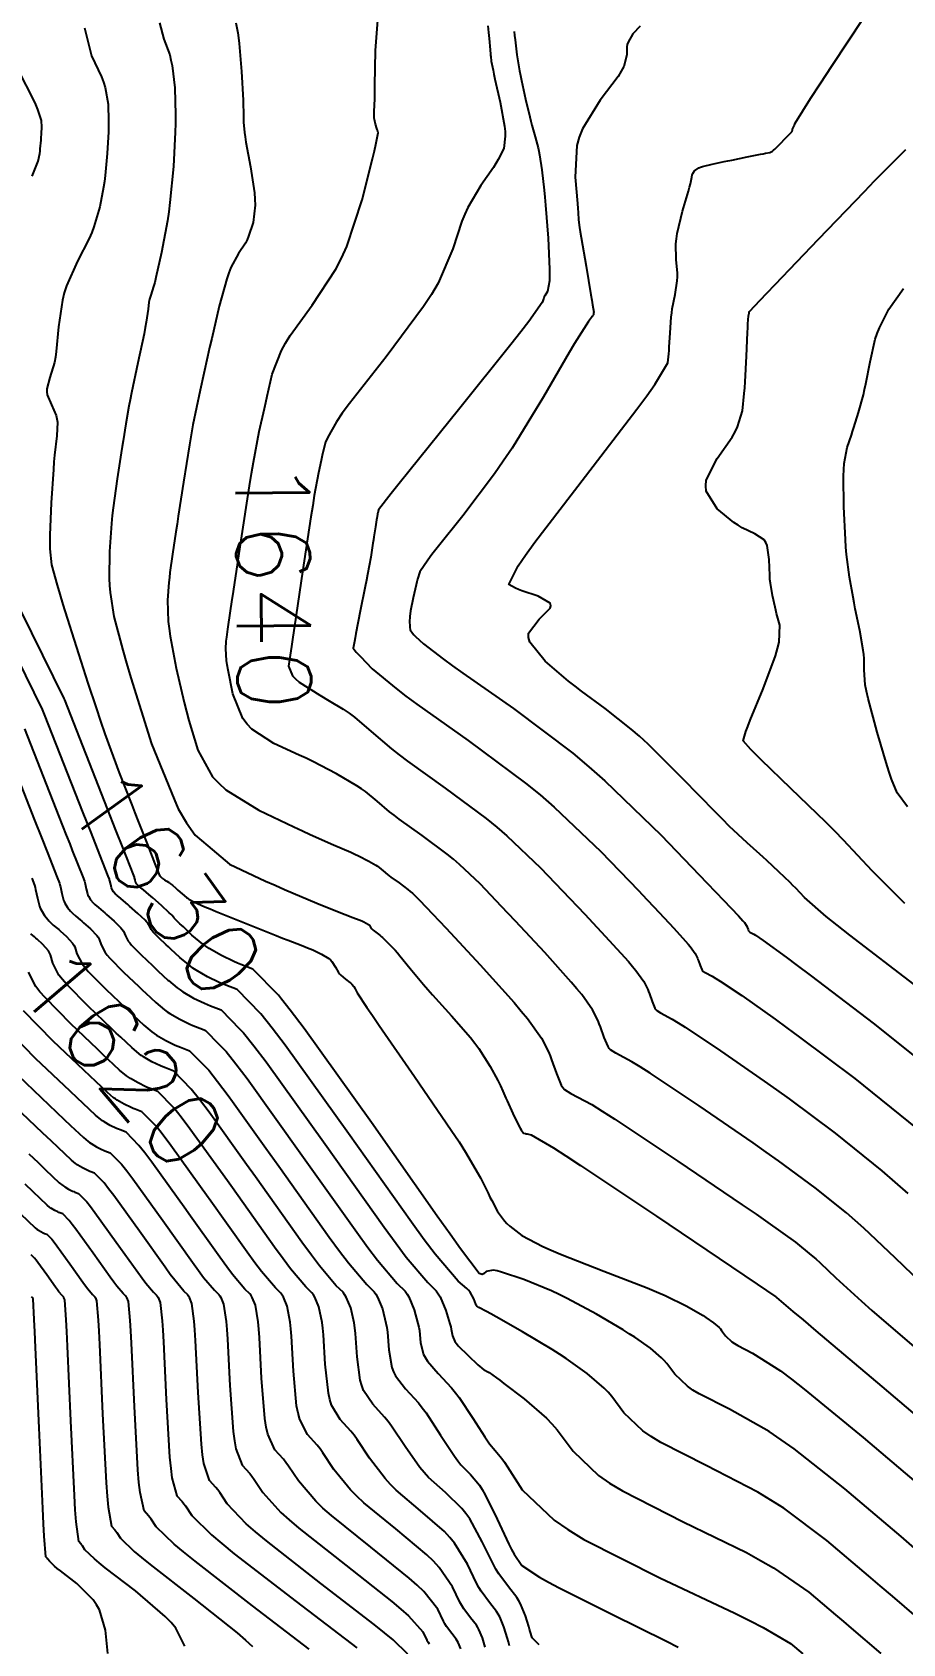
# Model space of a CAD drawing. Header units: metres. Extents: x 837117 to 838479, y 1189012 to 1191015.
# Drawn here: x 837641.8 to 837686.6, y 1190582.2 to 1190665.1 of the extents above; entities that cross this region are included whole.
import ezdxf

# ---------------------------------------------------------------- set-up
doc = ezdxf.new("R2010")
doc.units = ezdxf.units.M
doc.header["$LTSCALE"] = 0.3
doc.layers.add('COTAS 10', color=1, linetype='Continuous')
doc.layers.add('COTAS INT', color=252, linetype='Continuous')
doc.styles.get("Standard").update_dxf_attribs({"font": 'simplex.shx'})

msp = doc.modelspace()

# ---------------------------------------------------------------- linework, layer by layer
at = {"layer": 'COTAS 10'}
for points in [[(837687.948, 1190600.347), (837686.164, 1190602.054), (837684.554, 1190603.587), (837684.108, 1190603.984), (837683.663, 1190604.37), (837682.054, 1190605.667), (837680.159, 1190607.056), (837679.533, 1190607.499), (837678.864, 1190607.968), (837676.08, 1190609.873), (837673.554, 1190611.551), (837673.047, 1190611.876), (837672.624, 1190612.141), (837671.789, 1190612.594), (837671.523, 1190612.751), (837671.458, 1190612.83), (837671.396, 1190612.923), (837671.205, 1190613.387), (837671.011, 1190613.947), (837670.948, 1190614.102), (837670.88, 1190614.256), (837670.604, 1190614.812), (837670.042, 1190615.601), (837669.794, 1190615.903), (837669.507, 1190616.24), (837668.137, 1190617.76), (837666.635, 1190619.369), (837666.265, 1190619.763), (837665.914, 1190620.135), (837664.813, 1190621.292), (837663.765, 1190622.289), (837663.448, 1190622.56), (837663.12, 1190622.829), (837661.839, 1190623.78), (837660.658, 1190624.622), (837660.394, 1190624.821), (837660.157, 1190625.006), (837659.526, 1190625.551), (837658.928, 1190626.039), (837658.712, 1190626.188), (837658.474, 1190626.343), (837657.433, 1190626.95), (837656.218, 1190627.581), (837655.871, 1190627.75), (837655.52, 1190627.917), (837654.211, 1190628.504), (837653.074, 1190629.243), (837652.83, 1190629.507), (837652.617, 1190629.797), (837652.103, 1190631.058), (837651.856, 1190632.282), (837651.811, 1190632.549), (837651.776, 1190632.785), (837651.732, 1190633.376), (837651.762, 1190633.767), (837651.773, 1190633.877), (837651.786, 1190633.987), (837651.842, 1190634.39), (837651.985, 1190635.34), (837652.053, 1190635.795), (837652.133, 1190636.334), (837652.523, 1190638.973), (837652.952, 1190641.766), (837653.057, 1190642.401), (837653.155, 1190642.977), (837653.459, 1190644.559), (837653.722, 1190645.736), (837653.794, 1190646.057), (837653.867, 1190646.375), (837654.128, 1190647.502), (837654.129, 1190647.507), (837654.604, 1190648.73), (837654.811, 1190649.107), (837655.05, 1190649.5), (837656.187, 1190651.057), (837657.402, 1190652.901), (837657.691, 1190653.475), (837657.959, 1190654.076), (837658.754, 1190656.477), (837659.28, 1190658.574), (837659.379, 1190658.984), (837659.457, 1190659.319), (837659.568, 1190659.914), (837659.536, 1190660.048), (837659.523, 1190660.094), (837659.508, 1190660.144), (837659.442, 1190660.354), (837659.384, 1190660.597), (837659.375, 1190660.667), (837659.369, 1190660.74), (837659.373, 1190661.012), (837659.396, 1190661.666), (837659.402, 1190661.978), (837659.408, 1190662.348), (837659.43, 1190664.158), (837659.594, 1190666.161)], [(837686.666, 1190620.285), (837684.985, 1190621.956), (837683.508, 1190623.539), (837683.063, 1190623.995), (837682.601, 1190624.459), (837680.803, 1190626.201), (837679.268, 1190627.667), (837678.973, 1190627.957), (837678.734, 1190628.196), (837678.342, 1190628.644), (837678.485, 1190629.127), (837678.583, 1190629.389), (837678.708, 1190629.706), (837679.371, 1190631.315), (837680.007, 1190633.018), (837680.115, 1190633.395), (837680.192, 1190633.73), (837680.224, 1190634.601), (837680.067, 1190635.2), (837680.026, 1190635.365), (837679.985, 1190635.529), (837679.847, 1190636.118), (837679.743, 1190636.757), (837679.723, 1190636.954), (837679.708, 1190637.159), (837679.689, 1190637.968), (837679.58, 1190638.698), (837679.508, 1190638.853), (837679.419, 1190638.987), (837678.946, 1190639.299), (837678.291, 1190639.605), (837678.086, 1190639.735), (837677.871, 1190639.884), (837677.01, 1190640.588), (837676.446, 1190641.489), (837676.418, 1190641.763), (837676.446, 1190642.047), (837677.012, 1190643.164), (837677.776, 1190644.263), (837677.93, 1190644.536), (837678.059, 1190644.796), (837678.314, 1190645.625), (837678.4, 1190646.507), (837678.422, 1190646.801), (837678.443, 1190647.117), (837678.511, 1190648.439), (837678.567, 1190649.646), (837678.58, 1190649.89), (837678.592, 1190650.095), (837678.625, 1190650.508), (837678.649, 1190650.639), (837678.654, 1190650.665), (837678.659, 1190650.687), (837678.673, 1190650.732), (837679.222, 1190651.312), (837679.565, 1190651.671), (837679.989, 1190652.116), (837682.211, 1190654.442), (837684.581, 1190656.908), (837685.099, 1190657.442), (837685.557, 1190657.911), (837686.712, 1190659.065)], [(837688.366, 1190582.646), (837686.024, 1190584.654), (837685.398, 1190585.188), (837684.783, 1190585.712), (837682.646, 1190587.525), (837680.435, 1190589.181), (837679.774, 1190589.606), (837679.091, 1190590.017), (837676.45, 1190591.381), (837674.108, 1190592.57), (837673.615, 1190592.871), (837673.19, 1190593.159), (837672.213, 1190594.096), (837671.597, 1190594.926), (837671.399, 1190595.147), (837671.189, 1190595.364), (837670.329, 1190596.114), (837669.247, 1190596.883), (837668.897, 1190597.112), (837668.526, 1190597.348), (837667, 1190598.258), (837665.639, 1190599.03), (837665.371, 1190599.179), (837665.15, 1190599.3), (837664.746, 1190599.502), (837664.648, 1190599.583), (837664.62, 1190599.628), (837664.591, 1190599.682), (837664.487, 1190599.955), (837664.3, 1190600.297), (837664.22, 1190600.393), (837664.127, 1190600.491), (837663.69, 1190600.854), (837662.509, 1190602.245), (837661.948, 1190602.991), (837661.284, 1190603.894), (837658.041, 1190608.462), (837654.786, 1190612.997), (837654.116, 1190613.88), (837653.545, 1190614.602), (837652.317, 1190615.857), (837651.734, 1190616.08), (837651.57, 1190616.15), (837651.405, 1190616.223), (837650.799, 1190616.514), (837650.208, 1190616.856), (837650.052, 1190616.961), (837649.9, 1190617.071), (837649.38, 1190617.504), (837648.911, 1190617.942), (837648.791, 1190618.054), (837648.676, 1190618.162), (837648.295, 1190618.522), (837648.009, 1190618.814), (837647.953, 1190618.879), (837647.907, 1190618.938), (837647.826, 1190619.096), (837647.722, 1190619.271), (837647.662, 1190619.34), (837647.589, 1190619.418), (837647.211, 1190619.777), (837646.794, 1190620.148), (837646.696, 1190620.233), (837646.605, 1190620.312), (837646.342, 1190620.533), (837646.154, 1190620.693), (837646.112, 1190620.732), (837646.073, 1190620.769), (837645.967, 1190620.886), (837645.895, 1190621.007), (837645.878, 1190621.046), (837645.863, 1190621.089), (837645.819, 1190621.264), (837645.778, 1190621.447), (837645.765, 1190621.494), (837645.752, 1190621.54), (837645.695, 1190621.693), (837645.141, 1190623.094), (837644.813, 1190623.927), (837644.409, 1190624.953), (837642.423, 1190630.005), (837642.32, 1190630.264), (837639.745, 1190635.478)], [(837666.335, 1190582.107), (837666.278, 1190582.305), (837666.223, 1190582.492), (837666.04, 1190583.089), (837665.824, 1190583.606), (837665.748, 1190583.743), (837665.664, 1190583.877), (837665.302, 1190584.34), (837664.879, 1190584.912), (837664.756, 1190585.115), (837664.632, 1190585.338), (837664.164, 1190586.302), (837663.501, 1190587.387), (837663.254, 1190587.685), (837662.979, 1190587.983), (837661.756, 1190589.052), (837660.499, 1190590.116), (837660.203, 1190590.41), (837659.929, 1190590.705), (837659.129, 1190591.767), (837658.5, 1190592.719), (837658.335, 1190592.943), (837658.173, 1190593.15), (837657.621, 1190593.755), (837657.181, 1190594.492), (837657.091, 1190594.782), (837657.015, 1190595.108), (837656.852, 1190596.598), (837656.757, 1190598.102), (837656.724, 1190598.437), (837656.687, 1190598.738), (837656.528, 1190599.533), (837656.316, 1190600.037), (837656.245, 1190600.154), (837656.17, 1190600.262), (837655.856, 1190600.571), (837655.066, 1190601.502), (837654.69, 1190602.002), (837654.246, 1190602.607), (837652.075, 1190605.664), (837651.823, 1190606.016), (837649.897, 1190608.699), (837649.448, 1190609.29), (837649.066, 1190609.772), (837648.244, 1190610.613), (837647.854, 1190610.763), (837647.744, 1190610.809), (837647.633, 1190610.858), (837647.228, 1190611.053), (837646.832, 1190611.282), (837646.728, 1190611.352), (837646.626, 1190611.426), (837646.278, 1190611.716), (837645.691, 1190612.269), (837645.438, 1190612.508), (837645.147, 1190612.784), (837643.769, 1190614.093), (837642.442, 1190615.446), (837642.183, 1190615.749), (837641.971, 1190616.023), (837641.593, 1190616.755)], [(837641.618, 1190607.406), (837642.085, 1190606.961), (837642.471, 1190606.595), (837643.176, 1190605.927), (837643.352, 1190605.781), (837643.404, 1190605.744), (837643.457, 1190605.708), (837643.657, 1190605.592), (837643.862, 1190605.493), (837643.918, 1190605.469), (837643.973, 1190605.445), (837644.171, 1190605.37), (837644.587, 1190604.944), (837644.78, 1190604.7), (837645.007, 1190604.401), (837646.109, 1190602.866), (837647.207, 1190601.319), (837647.432, 1190601.013), (837647.622, 1190600.76), (837648.022, 1190600.289), (837648.181, 1190600.133), (837648.219, 1190600.078), (837648.255, 1190600.019), (837648.362, 1190599.764), (837648.465, 1190598.824), (837648.498, 1190598.333), (837648.533, 1190597.742), (837648.675, 1190594.775), (837648.852, 1190591.814), (837648.909, 1190591.227), (837648.969, 1190590.742), (837649.216, 1190589.83), (837649.497, 1190589.522), (837649.579, 1190589.417), (837649.664, 1190589.302), (837649.984, 1190588.818), (837651.009, 1190587.809), (837651.538, 1190587.364), (837652.173, 1190586.847), (837655.351, 1190584.381), (837658.471, 1190582.004)]]:
    msp.add_lwpolyline(points, dxfattribs=at)
at = {"layer": 'COTAS INT'}
for points in [[(837687.134, 1190616.121), (837683.836, 1190618.654), (837683.171, 1190619.177), (837682.614, 1190619.623), (837681.499, 1190620.588), (837681.046, 1190621.073), (837680.906, 1190621.215), (837680.761, 1190621.361), (837680.183, 1190621.92), (837679.555, 1190622.502), (837679.378, 1190622.663), (837679.2, 1190622.824), (837678.543, 1190623.405), (837677.632, 1190624.264), (837677.292, 1190624.6), (837676.915, 1190624.979), (837675.239, 1190626.7), (837673.457, 1190628.471), (837673.013, 1190628.881), (837672.59, 1190629.256), (837671.242, 1190630.319), (837670.033, 1190631.198), (837669.699, 1190631.457), (837669.364, 1190631.723), (837668.157, 1190632.74), (837667.375, 1190633.718), (837667.308, 1190633.958), (837667.307, 1190634.186), (837667.846, 1190634.9), (837668.426, 1190635.466), (837668.451, 1190635.599), (837668.418, 1190635.723), (837667.807, 1190636.087), (837666.97, 1190636.362), (837666.794, 1190636.43), (837666.641, 1190636.494), (837666.291, 1190636.692), (837666.777, 1190637.652), (837667.152, 1190638.196), (837667.631, 1190638.86), (837670.231, 1190642.263), (837672.878, 1190645.705), (837673.387, 1190646.394), (837673.799, 1190646.969), (837674.479, 1190648.093), (837674.523, 1190648.559), (837674.535, 1190648.72), (837674.546, 1190648.894), (837674.584, 1190649.636), (837674.645, 1190650.442), (837674.671, 1190650.657), (837674.702, 1190650.869), (837674.843, 1190651.602), (837674.955, 1190652.309), (837674.965, 1190652.504), (837674.968, 1190652.699), (837674.904, 1190653.399), (837674.881, 1190654.205), (837674.91, 1190654.467), (837674.953, 1190654.746), (837675.232, 1190655.891), (837675.533, 1190656.92), (837675.59, 1190657.126), (837675.635, 1190657.298), (837675.7, 1190657.631), (837675.717, 1190657.749), (837675.731, 1190657.785), (837675.749, 1190657.823), (837675.85, 1190657.969), (837676.065, 1190658.116), (837676.155, 1190658.154), (837676.259, 1190658.191), (837676.745, 1190658.313), (837677.371, 1190658.439), (837677.562, 1190658.477), (837677.761, 1190658.517), (837678.547, 1190658.676), (837679.236, 1190658.814), (837679.375, 1190658.841), (837679.491, 1190658.863), (837679.722, 1190658.903), (837679.852, 1190658.977), (837679.905, 1190659.02), (837679.966, 1190659.074), (837680.244, 1190659.35), (837680.523, 1190659.64), (837680.584, 1190659.703), (837680.638, 1190659.758), (837680.772, 1190659.892), (837680.842, 1190659.97), (837680.855, 1190659.989), (837680.865, 1190660.007), (837680.878, 1190660.063), (837680.883, 1190660.114), (837680.888, 1190660.129), (837680.895, 1190660.144), (837680.931, 1190660.202), (837680.973, 1190660.271), (837680.982, 1190660.293), (837680.991, 1190660.317), (837681.017, 1190660.415), (837681.815, 1190661.684), (837682.31, 1190662.445), (837682.925, 1190663.385), (837686.136, 1190668.262)], [(837648.33, 1190665.576), (837648.544, 1190664.726), (837648.854, 1190663.923), (837648.92, 1190663.661), (837648.977, 1190663.381), (837649.114, 1190662.226), (837649.152, 1190660.834), (837649.148, 1190660.405), (837649.137, 1190659.956), (837649.043, 1190658.177), (837648.867, 1190656.341), (837648.805, 1190655.858), (837648.736, 1190655.384), (837648.437, 1190653.762), (837648.146, 1190652.481), (837648.082, 1190652.223), (837648.026, 1190652.006), (837647.886, 1190651.57), (837647.807, 1190651.359), (837647.79, 1190651.284), (837647.775, 1190651.201), (837647.739, 1190650.843), (837647.646, 1190650.175), (837647.595, 1190649.897), (837647.533, 1190649.579), (837647.218, 1190648.093), (837646.887, 1190646.547), (837646.815, 1190646.191), (837646.751, 1190645.865), (837646.59, 1190644.947), (837646.459, 1190644.079), (837646.414, 1190643.784), (837646.365, 1190643.466), (837646.155, 1190642.12), (837645.95, 1190640.636), (837645.903, 1190640.23), (837645.862, 1190639.826), (837645.751, 1190638.386), (837645.737, 1190637.005), (837645.757, 1190636.639), (837645.787, 1190636.279), (837645.982, 1190635.038), (837646.437, 1190633.307), (837646.631, 1190632.638), (837646.856, 1190631.886), (837647.912, 1190628.488), (837649.084, 1190625.648), (837649.29, 1190625.146), (837649.717, 1190624.43), (837650.162, 1190623.804), (837650.814, 1190623.252), (837651.935, 1190622.3), (837653.779, 1190621.438), (837654.27, 1190621.218), (837654.753, 1190621.006), (837656.424, 1190620.306), (837657.747, 1190619.776), (837658.01, 1190619.671), (837658.228, 1190619.584), (837658.642, 1190619.421), (837658.765, 1190619.372), (837658.8, 1190619.357), (837658.835, 1190619.341), (837658.965, 1190619.28), (837659.08, 1190619.209), (837659.105, 1190619.187), (837659.128, 1190619.164), (837659.187, 1190619.074), (837659.255, 1190618.974), (837659.282, 1190618.944), (837659.314, 1190618.914), (837659.462, 1190618.801), (837659.662, 1190618.647), (837659.727, 1190618.592), (837659.796, 1190618.531), (837660.078, 1190618.266), (837660.441, 1190617.879), (837660.561, 1190617.742), (837660.689, 1190617.591), (837661.22, 1190616.937), (837661.902, 1190616.114), (837662.126, 1190615.856), (837662.365, 1190615.585), (837663.352, 1190614.501), (837664.318, 1190613.392), (837664.543, 1190613.106), (837664.749, 1190612.829), (837665.341, 1190611.905), (837665.727, 1190611.185), (837665.804, 1190611.037), (837665.868, 1190610.911), (837665.991, 1190610.641), (837666.093, 1190610.388), (837666.143, 1190610.272), (837666.204, 1190610.137), (837666.505, 1190609.487), (837666.811, 1190608.858), (837666.875, 1190608.737), (837666.929, 1190608.639), (837667.05, 1190608.475), (837667.149, 1190608.454), (837667.189, 1190608.446), (837667.235, 1190608.436), (837667.448, 1190608.393), (837668.587, 1190607.719), (837669.217, 1190607.312), (837669.982, 1190606.81), (837673.884, 1190604.2), (837677.739, 1190601.597), (837679.07, 1190600.699), (837680.02, 1190600.056), (837680.036, 1190600.043), (837680.041, 1190600.039), (837680.045, 1190600.036), (837680.061, 1190600.02), (837680.902, 1190599.308), (837681.426, 1190598.865), (837682.077, 1190598.315), (837685.481, 1190595.44), (837689.581, 1190591.967)], [(837652.249, 1190665.572), (837652.364, 1190665.053), (837652.396, 1190664.804), (837652.428, 1190664.509), (837652.54, 1190663.063), (837652.625, 1190661.603), (837652.64, 1190661.299), (837652.65, 1190661.039), (837652.655, 1190660.462), (837652.697, 1190659.933), (837652.731, 1190659.703), (837652.774, 1190659.437), (837653.011, 1190658.176), (837653.215, 1190656.825), (837653.237, 1190656.501), (837653.244, 1190656.201), (837653.147, 1190655.299), (837652.914, 1190654.595), (837652.835, 1190654.418), (837652.75, 1190654.25), (837652.394, 1190653.709), (837652.001, 1190652.997), (837651.893, 1190652.72), (837651.785, 1190652.409), (837651.399, 1190650.998), (837651.015, 1190649.341), (837650.908, 1190648.874), (837650.802, 1190648.404), (837650.416, 1190646.679), (837650.05, 1190644.893), (837649.955, 1190644.384), (837649.864, 1190643.869), (837649.557, 1190641.96), (837649.296, 1190640.206), (837649.233, 1190639.789), (837649.175, 1190639.403), (837648.998, 1190638.255), (837648.868, 1190637.311), (837648.838, 1190637.053), (837648.812, 1190636.797), (837648.741, 1190635.881), (837648.779, 1190634.793), (837648.82, 1190634.427), (837648.876, 1190634.033), (837649.189, 1190632.378), (837649.603, 1190630.615), (837649.722, 1190630.153), (837649.843, 1190629.702), (837650.295, 1190628.169), (837651.059, 1190626.806), (837651.378, 1190626.464), (837651.742, 1190626.136), (837653.441, 1190625.077), (837655.246, 1190624.221), (837655.677, 1190624.02), (837656.077, 1190623.836), (837657.274, 1190623.304), (837658.162, 1190622.916), (837658.367, 1190622.822), (837658.555, 1190622.734), (837659.089, 1190622.466), (837659.459, 1190622.251), (837659.543, 1190622.196), (837659.62, 1190622.143), (837659.832, 1190621.97), (837660.056, 1190621.776), (837660.14, 1190621.711), (837660.234, 1190621.64), (837660.652, 1190621.341), (837661.107, 1190621.004), (837661.224, 1190620.908), (837661.336, 1190620.812), (837661.708, 1190620.458), (837662.394, 1190619.73), (837662.705, 1190619.398), (837663.067, 1190619.009), (837664.813, 1190617.132), (837666.568, 1190615.187), (837666.936, 1190614.755), (837667.253, 1190614.369), (837667.973, 1190613.359), (837668.326, 1190612.647), (837668.412, 1190612.45), (837668.493, 1190612.252), (837668.741, 1190611.534), (837668.986, 1190610.941), (837669.065, 1190610.821), (837669.149, 1190610.721), (837669.489, 1190610.52), (837670.557, 1190609.94), (837671.099, 1190609.601), (837671.748, 1190609.185), (837674.982, 1190607.037), (837678.301, 1190604.782), (837679.005, 1190604.299), (837679.614, 1190603.877), (837681.037, 1190602.862), (837681.849, 1190602.207), (837682.074, 1190602.012), (837682.3, 1190601.811), (837683.112, 1190601.037), (837684.425, 1190599.828), (837684.965, 1190599.352), (837685.582, 1190598.816), (837688.447, 1190596.372)], [(837644.479, 1190665.308), (837644.839, 1190663.879), (837645.343, 1190662.793), (837645.443, 1190662.517), (837645.527, 1190662.253), (837645.688, 1190661.389), (837645.712, 1190660.521), (837645.709, 1190660.253), (837645.702, 1190659.973), (837645.644, 1190658.862), (837645.534, 1190657.717), (837645.495, 1190657.415), (837645.452, 1190657.119), (837645.265, 1190656.107), (837644.96, 1190655.089), (837644.842, 1190654.789), (837644.711, 1190654.482), (837644.115, 1190653.311), (837643.546, 1190652.051), (837643.431, 1190651.688), (837643.334, 1190651.319), (837643.136, 1190649.936), (837643.019, 1190648.673), (837642.974, 1190648.379), (837642.922, 1190648.109), (837642.685, 1190647.337), (837642.53, 1190646.746), (837642.53, 1190646.591), (837642.548, 1190646.439), (837642.768, 1190645.921), (837643.018, 1190645.375), (837643.056, 1190645.207), (837643.08, 1190645.031), (837643.051, 1190644.332), (837642.935, 1190643.348), (837642.903, 1190642.993), (837642.872, 1190642.602), (837642.76, 1190640.891), (837642.695, 1190639.218), (837642.693, 1190638.851), (837642.698, 1190638.526), (837642.774, 1190637.699), (837643.061, 1190636.659), (837643.198, 1190636.2), (837643.361, 1190635.667), (837644.159, 1190633.121), (837644.652, 1190631.615), (837645.068, 1190630.34), (837645.301, 1190629.658), (837645.524, 1190629.014), (837646.263, 1190627.008), (837646.904, 1190625.366), (837647.066, 1190624.952), (837647.221, 1190624.556), (837647.724, 1190623.271), (837648.095, 1190622.329), (837648.166, 1190622.148), (837648.223, 1190622.002), (837648.317, 1190621.764), (837648.322, 1190621.752), (837648.323, 1190621.748), (837648.324, 1190621.745), (837648.327, 1190621.73), (837648.33, 1190621.717), (837648.331, 1190621.713), (837648.333, 1190621.71), (837648.338, 1190621.701), (837648.365, 1190621.676), (837648.38, 1190621.664), (837648.398, 1190621.649), (837648.49, 1190621.574), (837648.592, 1190621.496), (837648.616, 1190621.479), (837648.639, 1190621.463), (837648.708, 1190621.424), (837648.788, 1190621.376), (837648.818, 1190621.356), (837648.851, 1190621.332), (837648.996, 1190621.219), (837649.173, 1190621.071), (837649.225, 1190621.025), (837649.279, 1190620.977), (837649.487, 1190620.787), (837649.713, 1190620.598), (837649.778, 1190620.551), (837649.845, 1190620.506), (837650.098, 1190620.364), (837650.668, 1190620.118), (837650.935, 1190620.007), (837651.25, 1190619.878), (837652.779, 1190619.26), (837654.068, 1190618.745), (837654.333, 1190618.639), (837654.663, 1190618.508), (837654.95, 1190618.394), (837655.623, 1190618.133), (837656.02, 1190617.975), (837656.132, 1190617.927), (837656.246, 1190617.877), (837656.666, 1190617.68), (837657.036, 1190617.451), (837657.118, 1190617.38), (837657.191, 1190617.307), (837657.382, 1190617.017), (837657.541, 1190616.732), (837657.594, 1190616.662), (837657.651, 1190616.597), (837657.891, 1190616.391), (837658.119, 1190616.224), (837658.168, 1190616.182), (837658.212, 1190616.143), (837658.322, 1190616.017), (837658.392, 1190615.898), (837658.411, 1190615.863), (837658.43, 1190615.827), (837658.498, 1190615.688), (837658.991, 1190614.941), (837659.278, 1190614.521), (837659.631, 1190614.009), (837661.45, 1190611.391), (837663.337, 1190608.633), (837663.732, 1190608.032), (837664.073, 1190607.501), (837664.844, 1190606.173), (837665.228, 1190605.381), (837665.325, 1190605.187), (837665.417, 1190605.006), (837665.715, 1190604.444), (837666.07, 1190603.959), (837666.199, 1190603.825), (837666.342, 1190603.693), (837666.965, 1190603.216), (837668.043, 1190602.645), (837668.471, 1190602.453), (837668.955, 1190602.246), (837671.174, 1190601.376), (837673.403, 1190600.513), (837673.894, 1190600.311), (837674.331, 1190600.125), (837675.451, 1190599.584), (837676.125, 1190599.186), (837676.28, 1190599.089), (837676.422, 1190598.999), (837676.82, 1190598.722), (837677.102, 1190598.475), (837677.172, 1190598.404), (837677.237, 1190598.331), (837677.439, 1190598.058), (837677.76, 1190597.75), (837677.9, 1190597.656), (837678.062, 1190597.557), (837678.832, 1190597.166), (837680.259, 1190596.246), (837680.835, 1190595.814), (837681.49, 1190595.305), (837684.509, 1190592.825), (837688.152, 1190589.735)], [(837665.206, 1190665.418), (837665.247, 1190665.069), (837665.281, 1190664.776), (837665.339, 1190664.187), (837665.35, 1190663.963), (837665.356, 1190663.901), (837665.362, 1190663.838), (837665.391, 1190663.608), (837665.482, 1190663.143), (837665.527, 1190662.931), (837665.581, 1190662.684), (837665.847, 1190661.493), (837666.072, 1190660.26), (837666.101, 1190659.986), (837666.114, 1190659.742), (837666.037, 1190659.104), (837665.752, 1190658.541), (837665.633, 1190658.345), (837665.497, 1190658.131), (837664.862, 1190657.209), (837664.185, 1190656.08), (837664.023, 1190655.735), (837663.871, 1190655.375), (837663.415, 1190653.959), (837662.653, 1190652.19), (837662.31, 1190651.607), (837661.909, 1190650.985), (837659.98, 1190648.405), (837658.1, 1190646.003), (837657.729, 1190645.494), (837657.424, 1190645.051), (837656.993, 1190644.258), (837656.86, 1190644.015), (837656.72, 1190643.41), (837656.681, 1190643.24), (837656.642, 1190643.068), (837656.501, 1190642.438), (837656.291, 1190641.268), (837656.208, 1190640.756), (837656.115, 1190640.162), (837655.689, 1190637.337), (837655.276, 1190634.552), (837655.191, 1190633.982), (837655.119, 1190633.5), (837654.963, 1190632.49), (837655.164, 1190631.994), (837655.317, 1190631.837), (837655.512, 1190631.672), (837656.567, 1190631.003), (837657.052, 1190630.714), (837657.782, 1190630.276), (837658.079, 1190630.073), (837658.358, 1190629.87), (837659.22, 1190629.132), (837660.258, 1190628.235), (837660.648, 1190627.931), (837661.083, 1190627.603), (837663.025, 1190626.219), (837665.133, 1190624.654), (837665.673, 1190624.212), (837666.194, 1190623.766), (837667.918, 1190622.126), (837669.434, 1190620.54), (837669.825, 1190620.128), (837670.202, 1190619.729), (837671.46, 1190618.387), (837672.446, 1190617.293), (837672.653, 1190617.05), (837672.831, 1190616.833), (837673.236, 1190616.265), (837673.435, 1190615.865), (837673.483, 1190615.754), (837673.529, 1190615.643), (837673.668, 1190615.239), (837673.806, 1190614.906), (837673.851, 1190614.838), (837673.898, 1190614.782), (837674.089, 1190614.669), (837674.69, 1190614.343), (837674.995, 1190614.152), (837675.36, 1190613.918), (837677.178, 1190612.71), (837679.426, 1190611.153), (837680.062, 1190610.698), (837680.704, 1190610.234), (837683.071, 1190608.473), (837685.476, 1190606.534), (837686.142, 1190605.957), (837686.808, 1190605.362)], [(837666.575, 1190665.124), (837666.592, 1190664.914), (837666.613, 1190664.703), (837666.711, 1190663.932), (837666.849, 1190663.11), (837666.896, 1190662.866), (837666.945, 1190662.614), (837667.153, 1190661.647), (837667.368, 1190660.734), (837667.423, 1190660.517), (837667.476, 1190660.315), (837667.65, 1190659.713), (837667.8, 1190659.147), (837667.838, 1190658.968), (837667.874, 1190658.778), (837667.994, 1190658.012), (837668.108, 1190656.967), (837668.142, 1190656.602), (837668.177, 1190656.205), (837668.31, 1190654.495), (837668.39, 1190652.905), (837668.392, 1190652.583), (837668.385, 1190652.313), (837668.287, 1190651.761), (837668.149, 1190651.541), (837668.118, 1190651.478), (837668.089, 1190651.415), (837668.01, 1190651.183), (837667.324, 1190650.207), (837666.912, 1190649.675), (837666.405, 1190649.03), (837663.773, 1190645.753), (837661.15, 1190642.507), (837660.648, 1190641.881), (837660.243, 1190641.373), (837659.59, 1190640.524), (837659.572, 1190640.445), (837659.567, 1190640.423), (837659.562, 1190640.4), (837659.544, 1190640.318), (837659.516, 1190640.165), (837659.505, 1190640.099), (837659.493, 1190640.021), (837659.438, 1190639.653), (837659.36, 1190639.148), (837659.334, 1190638.985), (837659.306, 1190638.811), (837659.189, 1190638.098), (837659.028, 1190637.197), (837658.973, 1190636.905), (837658.913, 1190636.593), (837658.657, 1190635.315), (837658.427, 1190634.172), (837658.384, 1190633.947), (837658.349, 1190633.762), (837658.297, 1190633.422), (837658.45, 1190633.209), (837658.545, 1190633.103), (837658.662, 1190632.978), (837659.274, 1190632.357), (837660.493, 1190631.332), (837660.993, 1190630.952), (837661.563, 1190630.53), (837664.211, 1190628.658), (837667.146, 1190626.479), (837667.897, 1190625.864), (837668.623, 1190625.243), (837671.023, 1190622.959), (837672.955, 1190620.944), (837673.385, 1190620.494), (837673.77, 1190620.089), (837674.783, 1190619.015), (837675.385, 1190618.347), (837675.512, 1190618.198), (837675.621, 1190618.065), (837675.868, 1190617.718), (837675.989, 1190617.474), (837676.019, 1190617.406), (837676.047, 1190617.338), (837676.132, 1190617.092), (837676.216, 1190616.888), (837676.243, 1190616.847), (837676.272, 1190616.812), (837676.389, 1190616.743), (837676.756, 1190616.544), (837676.942, 1190616.427), (837677.165, 1190616.284), (837678.276, 1190615.546), (837679.989, 1190614.338), (837680.591, 1190613.898), (837681.249, 1190613.412), (837684.087, 1190611.279), (837687.289, 1190608.697)], [(837673.043, 1190665.394), (837672.671, 1190665.006), (837672.425, 1190664.58), (837672.386, 1190664.463), (837672.359, 1190664.347), (837672.367, 1190663.934), (837672.209, 1190663.326), (837672.078, 1190663.088), (837671.91, 1190662.819), (837670.987, 1190661.595), (837670.078, 1190660.124), (837669.919, 1190659.7), (837669.799, 1190659.267), (837669.698, 1190657.644), (837669.824, 1190656.29), (837669.847, 1190656.028), (837669.864, 1190655.814), (837669.884, 1190655.448), (837669.934, 1190655.052), (837669.97, 1190654.82), (837670.016, 1190654.534), (837670.266, 1190653.059), (837670.516, 1190651.587), (837670.564, 1190651.304), (837670.601, 1190651.075), (837670.657, 1190650.696), (837670.652, 1190650.668), (837670.65, 1190650.652), (837670.647, 1190650.621), (837670.646, 1190650.592), (837670.646, 1190650.585), (837670.645, 1190650.579), (837670.643, 1190650.561), (837670.603, 1190650.499), (837670.577, 1190650.465), (837670.546, 1190650.424), (837670.384, 1190650.214), (837669.907, 1190649.462), (837669.677, 1190649.079), (837669.405, 1190648.621), (837668.071, 1190646.332), (837666.457, 1190643.702), (837666.009, 1190643.028), (837665.56, 1190642.378), (837663.933, 1190640.225), (837662.601, 1190638.566), (837662.337, 1190638.227), (837662.12, 1190637.939), (837661.717, 1190637.336), (837661.6, 1190636.97), (837661.563, 1190636.833), (837661.525, 1190636.68), (837661.371, 1190635.996), (837661.241, 1190635.328), (837661.218, 1190635.184), (837661.2, 1190635.059), (837661.181, 1190634.754), (837661.198, 1190634.58), (837661.203, 1190634.537), (837661.208, 1190634.495), (837661.225, 1190634.363), (837661.341, 1190634.178), (837661.408, 1190634.104), (837661.49, 1190634.019), (837661.91, 1190633.629), (837662.933, 1190632.844), (837663.394, 1190632.51), (837663.934, 1190632.126), (837666.526, 1190630.317), (837669.577, 1190628.015), (837670.404, 1190627.32), (837671.225, 1190626.6), (837674.128, 1190623.793), (837676.475, 1190621.349), (837676.945, 1190620.859), (837677.337, 1190620.449), (837678.106, 1190619.642), (837678.325, 1190619.4), (837678.371, 1190619.346), (837678.41, 1190619.298), (837678.5, 1190619.172), (837678.544, 1190619.083), (837678.555, 1190619.058), (837678.565, 1190619.034), (837678.596, 1190618.944), (837678.626, 1190618.87), (837678.636, 1190618.855), (837678.647, 1190618.843), (837678.689, 1190618.818), (837678.822, 1190618.745), (837678.89, 1190618.703), (837678.971, 1190618.651), (837679.374, 1190618.383), (837680.551, 1190617.523), (837681.12, 1190617.097), (837681.793, 1190616.591), (837685.104, 1190614.085), (837689.07, 1190610.893)], [(837641.774, 1190657.696), (837642.093, 1190658.452), (837642.168, 1190658.855), (837642.185, 1190658.972), (837642.2, 1190659.092), (837642.244, 1190659.548), (837642.267, 1190659.989), (837642.27, 1190660.1), (837642.271, 1190660.207), (837642.261, 1190660.552), (837642.076, 1190661.124), (837641.967, 1190661.373), (837641.832, 1190661.662), (837641.134, 1190663.033)], [(837686.804, 1190625.251), (837686.26, 1190625.974), (837685.977, 1190626.679), (837685.872, 1190626.992), (837685.755, 1190627.355), (837685.236, 1190629.087), (837684.772, 1190630.834), (837684.689, 1190631.206), (837684.626, 1190631.529), (837684.565, 1190632.292), (837684.573, 1190632.876), (837684.553, 1190633.086), (837684.524, 1190633.317), (837684.34, 1190634.326), (837684.109, 1190635.444), (837684.051, 1190635.743), (837683.995, 1190636.038), (837683.814, 1190637.067), (837683.667, 1190638.229), (837683.633, 1190638.608), (837683.602, 1190639.011), (837683.514, 1190640.675), (837683.499, 1190642.255), (837683.514, 1190642.607), (837683.538, 1190642.92), (837683.692, 1190643.74), (837683.909, 1190644.365), (837683.972, 1190644.556), (837684.037, 1190644.755), (837684.283, 1190645.537), (837684.528, 1190646.443), (837684.592, 1190646.721), (837684.655, 1190647.01), (837684.869, 1190648.147), (837685.141, 1190649.298), (837685.24, 1190649.595), (837685.349, 1190649.883), (837685.829, 1190650.843), (837686.597, 1190651.911)], [(837687.299, 1190587.015), (837686.467, 1190587.724), (837683.577, 1190590.175), (837680.962, 1190592.243), (837680.305, 1190592.71), (837679.675, 1190593.132), (837677.641, 1190594.273), (837676.085, 1190595.063), (837675.758, 1190595.263), (837675.475, 1190595.455), (837674.826, 1190596.077), (837674.417, 1190596.629), (837674.285, 1190596.775), (837674.146, 1190596.92), (837673.574, 1190597.418), (837672.771, 1190597.978), (837672.485, 1190598.16), (837672.171, 1190598.355), (837670.809, 1190599.159), (837669.296, 1190599.971), (837668.887, 1190600.171), (837668.483, 1190600.36), (837667.06, 1190600.952), (837665.915, 1190601.332), (837665.686, 1190601.388), (837665.496, 1190601.422), (837665.125, 1190601.366), (837664.995, 1190601.231), (837664.956, 1190601.215), (837664.916, 1190601.209), (837664.761, 1190601.264), (837663.814, 1190602.524), (837663.275, 1190603.277), (837662.616, 1190604.206), (837659.234, 1190609.022), (837655.764, 1190613.857), (837655.049, 1190614.798), (837654.602, 1190615.364), (837654.441, 1190615.566), (837653.132, 1190616.906), (837652.51, 1190617.144), (837652.335, 1190617.218), (837652.159, 1190617.296), (837651.513, 1190617.606), (837650.883, 1190617.971), (837650.717, 1190618.083), (837650.555, 1190618.2), (837650, 1190618.662), (837649.555, 1190619.076), (837649.462, 1190619.163), (837649.382, 1190619.238), (837649.201, 1190619.408), (837649.122, 1190619.487), (837649.107, 1190619.505), (837649.095, 1190619.521), (837649.073, 1190619.564), (837648.971, 1190619.677), (837648.909, 1190619.737), (837648.832, 1190619.81), (837648.43, 1190620.176), (837647.984, 1190620.573), (837647.879, 1190620.665), (837647.782, 1190620.748), (837647.5, 1190620.985), (837647.307, 1190621.146), (837647.267, 1190621.181), (837647.232, 1190621.212), (837647.152, 1190621.293), (837647.114, 1190621.358), (837647.105, 1190621.38), (837647.097, 1190621.403), (837647.073, 1190621.497), (837647.051, 1190621.596), (837647.037, 1190621.646), (837647.006, 1190621.728), (837646.437, 1190623.172), (837646.09, 1190624.054), (837645.66, 1190625.146), (837643.457, 1190630.751), (837643.424, 1190630.833), (837640.659, 1190636.431)], [(837641.389, 1190629.258), (837643.157, 1190624.76), (837643.535, 1190623.801), (837643.714, 1190623.348), (837643.844, 1190623.017), (837644.385, 1190621.657), (837644.467, 1190621.434), (837644.487, 1190621.367), (837644.506, 1190621.298), (837644.565, 1190621.03), (837644.629, 1190620.775), (837644.652, 1190620.713), (837644.676, 1190620.655), (837644.781, 1190620.479), (837644.914, 1190620.326), (837644.956, 1190620.283), (837645.001, 1190620.24), (837645.184, 1190620.081), (837645.429, 1190619.875), (837645.513, 1190619.802), (837645.604, 1190619.723), (837645.992, 1190619.378), (837646.345, 1190619.027), (837646.415, 1190618.942), (837646.473, 1190618.864), (837646.579, 1190618.628), (837646.72, 1190618.355), (837646.799, 1190618.253), (837646.896, 1190618.14), (837647.39, 1190617.636), (837647.97, 1190617.087), (837648.121, 1190616.945), (837648.267, 1190616.807), (837648.76, 1190616.346), (837648.784, 1190616.327), (837649.246, 1190615.942), (837649.388, 1190615.84), (837649.533, 1190615.741), (837650.084, 1190615.422), (837650.65, 1190615.15), (837650.805, 1190615.082), (837650.958, 1190615.017), (837651.502, 1190614.808), (837652.467, 1190613.822), (837652.649, 1190613.635), (837653.182, 1190612.962), (837653.808, 1190612.138), (837656.848, 1190607.903), (837659.876, 1190603.637), (837660.496, 1190602.793), (837661.02, 1190602.096), (837662.123, 1190600.797), (837662.561, 1190600.365), (837662.666, 1190600.215), (837662.764, 1190600.051), (837663.061, 1190599.348), (837663.265, 1190598.669), (837663.304, 1190598.521), (837663.337, 1190598.389), (837663.393, 1190598.057), (837663.522, 1190597.765), (837663.6, 1190597.66), (837663.696, 1190597.544), (837664.196, 1190597.035), (837664.7, 1190596.567), (837664.8, 1190596.477), (837664.882, 1190596.405), (837665.032, 1190596.285), (837665.092, 1190596.262), (837665.117, 1190596.249), (837665.146, 1190596.235), (837665.281, 1190596.16), (837665.653, 1190595.898), (837665.832, 1190595.765), (837666.044, 1190595.605), (837667.083, 1190594.81), (837668.232, 1190593.808), (837668.513, 1190593.518), (837668.778, 1190593.224), (837669.6, 1190592.115), (837670.904, 1190590.863), (837671.473, 1190590.478), (837672.131, 1190590.077), (837675.258, 1190588.489), (837678.508, 1190586.903), (837679.243, 1190586.503), (837679.907, 1190586.119), (837681.714, 1190584.876), (837683.099, 1190583.701), (837683.498, 1190583.361), (837683.903, 1190583.015), (837685.42, 1190581.714)], [(837640.797, 1190627.388), (837641.906, 1190624.567), (837642.258, 1190623.674), (837642.548, 1190622.94), (837643.074, 1190621.622), (837643.182, 1190621.327), (837643.208, 1190621.239), (837643.233, 1190621.149), (837643.311, 1190620.797), (837643.396, 1190620.461), (837643.425, 1190620.379), (837643.457, 1190620.303), (837643.595, 1190620.072), (837643.755, 1190619.883), (837643.801, 1190619.834), (837643.848, 1190619.787), (837644.026, 1190619.628), (837644.253, 1190619.438), (837644.33, 1190619.371), (837644.414, 1190619.297), (837644.773, 1190618.979), (837645.102, 1190618.635), (837645.168, 1190618.545), (837645.224, 1190618.457), (837645.333, 1190618.16), (837645.533, 1190617.772), (837645.645, 1190617.627), (837645.782, 1190617.466), (837646.485, 1190616.75), (837647.264, 1190616.011), (837647.45, 1190615.835), (837647.623, 1190615.672), (837648.139, 1190615.189), (837648.591, 1190614.813), (837648.723, 1190614.718), (837648.858, 1190614.627), (837649.37, 1190614.33), (837649.896, 1190614.077), (837650.039, 1190614.014), (837650.182, 1190613.953), (837650.618, 1190613.787), (837650.688, 1190613.76), (837651.388, 1190613.044), (837651.753, 1190612.669), (837652.248, 1190612.044), (837652.83, 1190611.278), (837655.655, 1190607.343), (837658.469, 1190603.379), (837659.044, 1190602.595), (837659.532, 1190601.948), (837660.557, 1190600.741), (837660.963, 1190600.34), (837661.061, 1190600.2), (837661.152, 1190600.048), (837661.428, 1190599.394), (837661.62, 1190598.686), (837661.659, 1190598.5), (837661.692, 1190598.317), (837661.758, 1190597.692), (837661.912, 1190597.085), (837662.001, 1190596.914), (837662.109, 1190596.742), (837662.663, 1190596.11), (837663.353, 1190595.369), (837663.546, 1190595.127), (837663.739, 1190594.871), (837664.446, 1190593.814), (837665.056, 1190592.853), (837665.189, 1190592.657), (837665.306, 1190592.492), (837665.598, 1190592.147), (837665.927, 1190591.749), (837666.067, 1190591.55), (837666.228, 1190591.313), (837666.987, 1190590.134), (837668.619, 1190588.568), (837669.33, 1190588.086), (837670.154, 1190587.584), (837674.067, 1190585.597), (837677.924, 1190583.789), (837678.712, 1190583.399), (837679.38, 1190583.058), (837680.782, 1190582.226), (837681.415, 1190581.69)], [(837641.763, 1190621.586), (837641.897, 1190621.221), (837641.93, 1190621.112), (837641.961, 1190621), (837642.057, 1190620.564), (837642.162, 1190620.147), (837642.199, 1190620.046), (837642.238, 1190619.952), (837642.409, 1190619.664), (837642.596, 1190619.44), (837642.646, 1190619.386), (837642.695, 1190619.334), (837642.868, 1190619.176), (837643.076, 1190619.002), (837643.147, 1190618.94), (837643.225, 1190618.872), (837643.554, 1190618.58), (837643.859, 1190618.243), (837643.922, 1190618.147), (837643.974, 1190618.05), (837644.086, 1190617.692), (837644.345, 1190617.189), (837644.491, 1190617.001), (837644.669, 1190616.793), (837645.58, 1190615.865), (837646.558, 1190614.935), (837646.779, 1190614.726), (837646.979, 1190614.538), (837647.519, 1190614.031), (837647.936, 1190613.684), (837648.058, 1190613.596), (837648.183, 1190613.512), (837648.656, 1190613.237), (837649.142, 1190613.004), (837649.274, 1190612.946), (837649.406, 1190612.89), (837649.832, 1190612.727), (837649.873, 1190612.711), (837650.858, 1190611.704), (837651.315, 1190611.126), (837651.852, 1190610.418), (837652.086, 1190610.094), (837653.799, 1190607.707), (837654.461, 1190606.783), (837657.061, 1190603.122), (837657.593, 1190602.398), (837658.043, 1190601.799), (837658.99, 1190600.684), (837659.366, 1190600.314), (837659.456, 1190600.185), (837659.54, 1190600.044), (837659.794, 1190599.44), (837659.976, 1190598.704), (837660.014, 1190598.479), (837660.047, 1190598.245), (837660.123, 1190597.327), (837660.28, 1190596.426), (837660.364, 1190596.203), (837660.466, 1190595.992), (837660.982, 1190595.325), (837661.644, 1190594.601), (837661.837, 1190594.353), (837662.035, 1190594.085), (837662.787, 1190592.947), (837663.497, 1190591.863), (837663.669, 1190591.629), (837663.829, 1190591.424), (837664.318, 1190590.921), (837664.782, 1190590.375), (837664.927, 1190590.142), (837665.08, 1190589.875), (837665.692, 1190588.614), (837666.288, 1190587.344), (837666.431, 1190587.07), (837666.563, 1190586.83), (837666.962, 1190586.244), (837667.876, 1190585.636), (837668.334, 1190585.382), (837668.88, 1190585.09), (837671.59, 1190583.729), (837674.399, 1190582.348), (837675.007, 1190582.045)], [(837667.846, 1190582.162), (837667.495, 1190582.523), (837667.399, 1190582.852), (837667.363, 1190582.97), (837667.324, 1190583.098), (837667.149, 1190583.656), (837666.893, 1190584.267), (837666.802, 1190584.429), (837666.703, 1190584.588), (837666.275, 1190585.137), (837665.774, 1190585.814), (837665.629, 1190586.054), (837665.482, 1190586.317), (837664.928, 1190587.458), (837664.291, 1190588.631), (837664.091, 1190588.914), (837663.88, 1190589.179), (837663.037, 1190589.986), (837662.164, 1190590.77), (837661.936, 1190591.02), (837661.713, 1190591.284), (837660.958, 1190592.357), (837660.268, 1190593.402), (837660.086, 1190593.648), (837659.908, 1190593.875), (837659.302, 1190594.54), (837658.824, 1190595.242), (837658.728, 1190595.492), (837658.647, 1190595.767), (837658.487, 1190596.963), (837658.402, 1190598.174), (837658.369, 1190598.458), (837658.332, 1190598.721), (837658.161, 1190599.487), (837657.928, 1190600.04), (837657.851, 1190600.169), (837657.768, 1190600.288), (837657.423, 1190600.628), (837656.554, 1190601.651), (837656.141, 1190602.2), (837655.653, 1190602.864), (837653.268, 1190606.224), (837652.811, 1190606.862), (837650.875, 1190609.559), (837650.381, 1190610.208), (837649.962, 1190610.738), (837649.059, 1190611.662), (837648.63, 1190611.826), (837648.509, 1190611.878), (837648.387, 1190611.931), (837647.942, 1190612.145), (837647.507, 1190612.397), (837647.393, 1190612.474), (837647.281, 1190612.555), (837646.899, 1190612.873), (837646.335, 1190613.403), (837646.109, 1190613.617), (837645.853, 1190613.86), (837644.674, 1190614.979), (837643.556, 1190616.119), (837643.337, 1190616.375), (837643.158, 1190616.606), (837642.84, 1190617.223), (837642.725, 1190617.644), (837642.675, 1190617.75), (837642.616, 1190617.851), (837642.334, 1190618.181), (837642.035, 1190618.447), (837641.965, 1190618.509), (837641.9, 1190618.565), (837641.711, 1190618.724)], [(837665.081, 1190582.035), (837664.932, 1190582.522), (837664.755, 1190582.944), (837664.693, 1190583.056), (837664.625, 1190583.166), (837664.329, 1190583.544), (837663.984, 1190584.011), (837663.884, 1190584.177), (837663.782, 1190584.358), (837663.4, 1190585.145), (837662.712, 1190586.143), (837662.417, 1190586.457), (837662.077, 1190586.787), (837660.475, 1190588.118), (837658.834, 1190589.462), (837658.47, 1190589.801), (837658.145, 1190590.126), (837657.3, 1190591.178), (837656.733, 1190592.035), (837656.584, 1190592.237), (837656.438, 1190592.424), (837655.94, 1190592.97), (837655.539, 1190593.742), (837655.455, 1190594.071), (837655.382, 1190594.449), (837655.217, 1190596.233), (837655.113, 1190598.03), (837655.079, 1190598.417), (837655.043, 1190598.755), (837654.895, 1190599.579), (837654.703, 1190600.033), (837654.64, 1190600.139), (837654.572, 1190600.236), (837654.289, 1190600.515), (837653.577, 1190601.354), (837653.238, 1190601.804), (837652.838, 1190602.349), (837650.882, 1190605.104), (837650.835, 1190605.171), (837648.919, 1190607.84), (837648.514, 1190608.372), (837648.17, 1190608.807), (837647.429, 1190609.565), (837647.078, 1190609.699), (837646.979, 1190609.741), (837646.879, 1190609.785), (837646.513, 1190609.961), (837646.157, 1190610.167), (837646.063, 1190610.231), (837645.972, 1190610.297), (837645.658, 1190610.558), (837645.047, 1190611.134), (837644.768, 1190611.398), (837644.441, 1190611.708), (837642.864, 1190613.207), (837641.329, 1190614.772)], [(837663.824, 1190581.956), (837663.687, 1190582.283), (837663.638, 1190582.369), (837663.585, 1190582.454), (837663.356, 1190582.748), (837663.088, 1190583.11), (837663.011, 1190583.238), (837662.932, 1190583.379), (837662.636, 1190583.989), (837661.922, 1190584.899), (837661.58, 1190585.228), (837661.176, 1190585.592), (837659.194, 1190587.184), (837657.168, 1190588.808), (837656.737, 1190589.192), (837656.361, 1190589.546), (837655.471, 1190590.588), (837654.966, 1190591.352), (837654.833, 1190591.532), (837654.703, 1190591.699), (837654.259, 1190592.185), (837653.897, 1190592.992), (837653.818, 1190593.36), (837653.75, 1190593.791), (837653.581, 1190595.869), (837653.468, 1190597.958), (837653.434, 1190598.396), (837653.398, 1190598.773), (837653.262, 1190599.625), (837653.091, 1190600.029), (837653.035, 1190600.124), (837652.974, 1190600.21), (837652.723, 1190600.458), (837652.088, 1190601.205), (837651.787, 1190601.606), (837651.43, 1190602.091), (837649.846, 1190604.325), (837649.689, 1190604.545), (837647.941, 1190606.98), (837647.581, 1190607.454), (837647.274, 1190607.841), (837646.615, 1190608.516), (837646.301, 1190608.636), (837646.213, 1190608.673), (837646.125, 1190608.712), (837645.799, 1190608.869), (837645.482, 1190609.052), (837645.464, 1190609.065), (837645.399, 1190609.109), (837645.317, 1190609.168), (837645.037, 1190609.4), (837644.403, 1190609.999), (837644.097, 1190610.289), (837643.735, 1190610.633), (837641.958, 1190612.321), (837640.216, 1190614.098)], [(837641.053, 1190611.435), (837643.029, 1190609.557), (837643.427, 1190609.18), (837643.759, 1190608.865), (837644.417, 1190608.243), (837644.662, 1190608.039), (837644.734, 1190607.987), (837644.807, 1190607.938), (837645.085, 1190607.776), (837645.37, 1190607.639), (837645.448, 1190607.605), (837645.525, 1190607.572), (837645.8, 1190607.467), (837646.378, 1190606.875), (837646.647, 1190606.536), (837646.963, 1190606.12), (837648.495, 1190603.985), (837650.023, 1190601.834), (837650.335, 1190601.409), (837650.6, 1190601.057), (837651.156, 1190600.402), (837651.376, 1190600.184), (837651.429, 1190600.108), (837651.479, 1190600.026), (837651.628, 1190599.671), (837651.754, 1190598.79), (837651.789, 1190598.375), (837651.823, 1190597.886), (837651.946, 1190595.504), (837652.117, 1190593.132), (837652.182, 1190592.649), (837652.254, 1190592.242), (837652.578, 1190591.4), (837652.968, 1190590.973), (837653.082, 1190590.827), (837653.198, 1190590.669), (837653.642, 1190589.998), (837654.577, 1190588.967), (837655.004, 1190588.582), (837655.503, 1190588.154), (837657.913, 1190586.25), (837660.274, 1190584.396), (837660.744, 1190584), (837661.133, 1190583.655), (837661.872, 1190582.833), (837662.082, 1190582.4), (837662.138, 1190582.3), (837662.193, 1190582.208)], [(837661.108, 1190581.677), (837660.343, 1190582.411), (837659.907, 1190582.772), (837659.373, 1190583.2), (837656.632, 1190585.316), (837653.838, 1190587.501), (837653.271, 1190587.973), (837652.793, 1190588.388), (837651.813, 1190589.408), (837651.431, 1190589.986), (837651.33, 1190590.122), (837651.232, 1190590.247), (837650.897, 1190590.615), (837650.612, 1190591.492), (837650.546, 1190591.938), (837650.485, 1190592.473), (837650.311, 1190595.139), (837650.178, 1190597.814), (837650.144, 1190598.354), (837650.11, 1190598.807), (837649.995, 1190599.717), (837649.867, 1190600.022), (837649.824, 1190600.093), (837649.779, 1190600.158), (837649.589, 1190600.345), (837649.111, 1190600.909), (837648.884, 1190601.211), (837648.615, 1190601.576), (837647.302, 1190603.425), (837645.985, 1190605.261), (837645.713, 1190605.618), (837645.483, 1190605.91), (837644.985, 1190606.418), (837644.749, 1190606.509), (837644.683, 1190606.537), (837644.616, 1190606.566), (837644.371, 1190606.684), (837644.132, 1190606.823), (837644.069, 1190606.865), (837644.007, 1190606.91), (837643.797, 1190607.085), (837643.115, 1190607.73), (837642.756, 1190608.071), (837642.323, 1190608.481), (837640.148, 1190610.55)], [(837656.029, 1190581.932), (837653.116, 1190584.17), (837650.155, 1190586.461), (837649.566, 1190586.935), (837649.079, 1190587.341), (837648.155, 1190588.228), (837647.896, 1190588.619), (837647.828, 1190588.711), (837647.762, 1190588.796), (837647.535, 1190589.045), (837647.327, 1190589.991), (837647.273, 1190590.516), (837647.22, 1190591.155), (837647.04, 1190594.41), (837646.889, 1190597.671), (837646.853, 1190598.313), (837646.821, 1190598.841), (837646.729, 1190599.81), (837646.642, 1190600.015), (837646.614, 1190600.063), (837646.583, 1190600.107), (837646.455, 1190600.233), (837646.133, 1190600.612), (837645.98, 1190600.815), (837645.8, 1190601.061), (837644.916, 1190602.306), (837644.029, 1190603.542), (837643.846, 1190603.782), (837643.691, 1190603.979), (837643.356, 1190604.321), (837643.197, 1190604.382), (837643.153, 1190604.401), (837643.108, 1190604.421), (837642.942, 1190604.5), (837642.782, 1190604.593), (837642.739, 1190604.622), (837642.698, 1190604.652), (837642.556, 1190604.77), (837641.827, 1190605.461), (837641.415, 1190605.852)], [(837641.183, 1190604.326), (837641.936, 1190603.612), (837642.043, 1190603.523), (837642.074, 1190603.5), (837642.106, 1190603.478), (837642.228, 1190603.408), (837642.353, 1190603.348), (837642.421, 1190603.318), (837642.542, 1190603.272), (837642.795, 1190603.013), (837642.913, 1190602.864), (837643.051, 1190602.682), (837643.723, 1190601.746), (837644.392, 1190600.804), (837644.529, 1190600.617), (837644.645, 1190600.463), (837644.888, 1190600.176), (837644.985, 1190600.081), (837645.008, 1190600.048), (837645.03, 1190600.011), (837645.096, 1190599.856), (837645.177, 1190598.859), (837645.208, 1190598.292), (837645.244, 1190597.599), (837645.405, 1190594.045), (837645.587, 1190590.496), (837645.636, 1190589.805), (837645.685, 1190589.241), (837645.854, 1190588.26), (837646.027, 1190588.071), (837646.077, 1190588.006), (837646.129, 1190587.936), (837646.326, 1190587.639), (837647.029, 1190586.963), (837647.4, 1190586.654), (837647.848, 1190586.293), (837650.102, 1190584.55), (837652.327, 1190582.778), (837652.757, 1190582.399), (837653.106, 1190582.067)], [(837649.624, 1190582.095), (837649.175, 1190583.009), (837648.927, 1190583.307), (837648.625, 1190583.624), (837647.087, 1190584.93), (837645.541, 1190586.126), (837645.234, 1190586.374), (837644.979, 1190586.585), (837644.497, 1190587.049), (837644.362, 1190587.253), (837644.326, 1190587.301), (837644.291, 1190587.345), (837644.173, 1190587.475), (837644.042, 1190588.491), (837644, 1190589.094), (837643.955, 1190589.837), (837643.769, 1190593.681), (837643.599, 1190597.527), (837643.563, 1190598.271), (837643.532, 1190598.876), (837643.462, 1190599.902), (837643.418, 1190600.008), (837643.403, 1190600.032), (837643.387, 1190600.055), (837643.322, 1190600.12), (837643.156, 1190600.315), (837643.077, 1190600.419), (837642.984, 1190600.546), (837642.53, 1190601.186), (837642.073, 1190601.822), (837641.979, 1190601.946), (837641.899, 1190602.047), (837641.727, 1190602.223)], [(837645.672, 1190581.722), (837645.555, 1190582.916), (837645.244, 1190583.951), (837645.097, 1190584.216), (837644.923, 1190584.47), (837644.072, 1190585.31), (837643.234, 1190585.958), (837643.067, 1190586.093), (837642.929, 1190586.208), (837642.667, 1190586.459), (837642.594, 1190586.57), (837642.575, 1190586.596), (837642.556, 1190586.62), (837642.492, 1190586.69), (837642.4, 1190587.741), (837642.363, 1190588.383), (837642.322, 1190589.178), (837642.134, 1190593.316), (837641.954, 1190597.455), (837641.918, 1190598.25), (837641.888, 1190598.893), (837641.829, 1190599.948), (837641.806, 1190600.004), (837641.798, 1190600.017), (837641.79, 1190600.029), (837641.755, 1190600.063)]]:
    msp.add_lwpolyline(points, dxfattribs=at)

# ---------------------------------------------------------------- texts
at = {"layer": 'COTAS 10', "char_height": 3.8, "attachment_point": 7}
for s, insert, rotation in [('1640', (837652.217, 1190643.173), 270.58784), ('1630', (837643.291, 1190625.556), 305.83717), ('1620', (837640.723, 1190616.067), 310.55436)]:
    msp.add_mtext(s, dxfattribs=dict(at, insert=insert, rotation=rotation))

doc.saveas('drawing.dxf')
